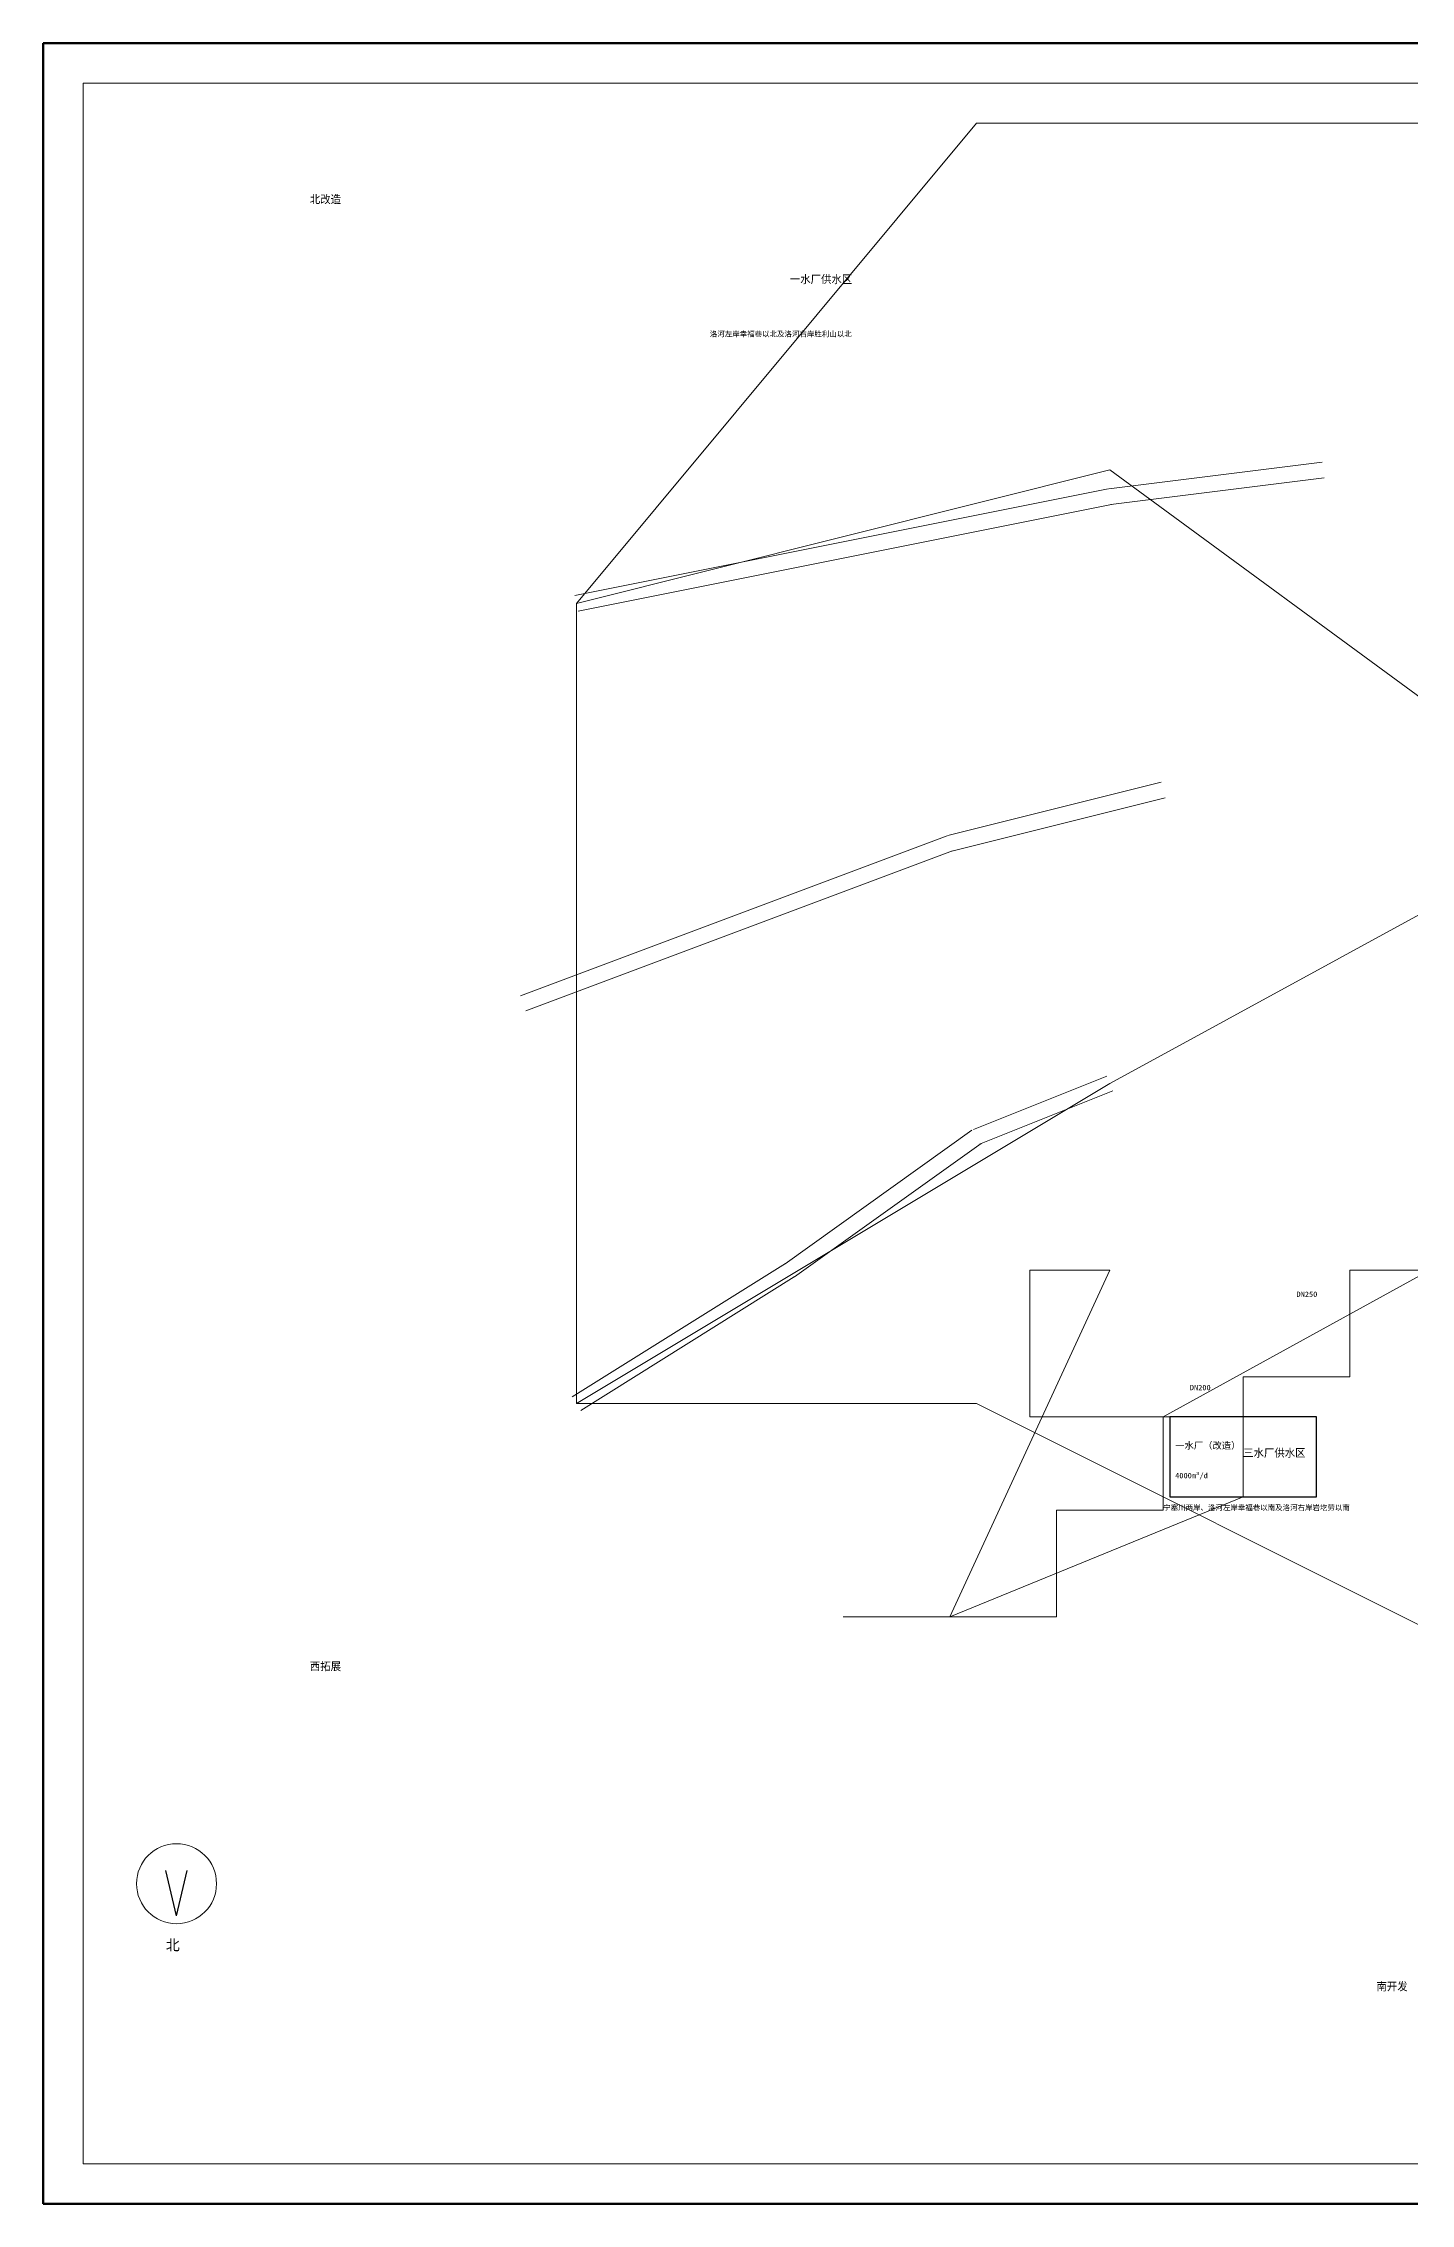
# Model space of a CAD drawing. Header units: millimetres. Extents: x 0 to 1160, y 0 to 810.
# Drawn here: x 0 to 513, y 0 to 810 of the extents above; entities that cross this region are included whole.
import ezdxf

# ---------------------------------------------------------------- set-up
doc = ezdxf.new("R2010")
doc.units = ezdxf.units.MM
for name, color, linetype in [('AREA', 7, 'Continuous'), ('FRAME', 7, 'Continuous'), ('PIPE1', 7, 'Continuous'), ('PLANT', 7, 'Continuous'), ('RIVER', 7, 'Continuous')]:
    doc.layers.add(name, color=color, linetype=linetype)

msp = doc.modelspace()

# ---------------------------------------------------------------- linework, layer by layer
at = {"layer": 'AREA', "color": 7, "lineweight": 13}
for p, q in [((200, 600), (350, 780)), ((350, 780), (550, 780)), ((200, 600), (400, 650)), ((400, 650), (550, 540)), ((200, 300), (200, 600)), ((200, 300), (200, 600)), ((620, 540), (400, 420)), ((400, 420), (200, 300)), ((350, 300), (200, 300)), ((550, 200), (350, 300))]:
    msp.add_line(p, q, dxfattribs=at)
at = {"layer": 'FRAME', "color": 7, "lineweight": 50}
for p, q in [((1160, 810), (0, 810)), ((0, 810), (0, 0)), ((0, 0), (1160, 0))]:
    msp.add_line(p, q, dxfattribs=at)
at = {"layer": 'FRAME', "color": 7, "lineweight": 13}
for p, q in [((1145, 795), (15, 795)), ((15, 795), (15, 15)), ((15, 15), (1145, 15))]:
    msp.add_line(p, q, dxfattribs=at)
at = {"layer": 'FRAME', "color": 7, "lineweight": 25}
for q in [(46, 125), (54, 125)]:
    msp.add_line((50, 108), q, dxfattribs=at)
at = {"layer": 'FRAME', "color": 7, "lineweight": 13}
msp.add_circle((50, 120), 15, dxfattribs=at)
at = {"layer": 'PIPE1', "color": 7, "lineweight": 13}
for p, q in [((400, 350), (340, 220)), ((370, 295), (370, 350)), ((370, 350), (400, 350)), ((520, 350), (420, 295)), ((490, 310), (490, 350)), ((490, 350), (520, 350)), ((450, 265), (450, 310)), ((450, 310), (490, 310)), ((420, 295), (370, 295)), ((450, 295), (420, 295)), ((420, 295), (420, 260)), ((340, 220), (450, 265)), ((420, 260), (380, 260)), ((380, 260), (380, 220)), ((340, 220), (300, 220)), ((380, 220), (340, 220))]:
    msp.add_line(p, q, dxfattribs=at)
at = {"layer": 'PLANT', "color": 7, "lineweight": 25}
msp.add_lwpolyline([(422.5, 265), (477.5, 265), (477.5, 295), (422.5, 295), (422.5, 265)], dxfattribs=at)
at = {"layer": 'RIVER', "color": 7, "lineweight": 13}
for p, q in [((399.63, 642.98), (479.63, 652.98)), ((299.41, 622.94), (399.41, 642.94)), ((400.37, 637.02), (480.37, 647.02)), ((300.59, 617.06), (400.59, 637.06)), ((199.41, 602.94), (299.41, 622.94)), ((200.59, 597.06), (300.59, 617.06)), ((339.27, 512.91), (419.27, 532.91)), ((340.73, 507.09), (420.73, 527.09)), ((258.95, 482.81), (338.95, 512.81)), ((261.05, 477.19), (341.05, 507.19)), ((178.95, 452.81), (258.95, 482.81)), ((181.05, 447.19), (261.05, 477.19)), ((348.89, 402.79), (398.89, 422.79)), ((351.11, 397.21), (401.11, 417.21)), ((278.26, 352.44), (348.26, 402.44)), ((281.74, 347.56), (351.74, 397.56)), ((198.41, 302.54), (278.41, 352.54)), ((201.59, 297.46), (281.59, 347.46))]:
    msp.add_line(p, q, dxfattribs=at)

# ---------------------------------------------------------------- texts
for s, height, p in [('北改造', 3, (100, 750)), ('一水厂供水区', 3, (280, 720)), ('洛河左岸幸福巷以北及洛河右岸胜利山以北', 2, (250, 700)), ('DN250', 2, (470, 340)), ('DN200', 2, (430, 305)), ('一水厂（改造）', 2.5, (424.5, 283)), ('三水厂供水区', 3, (450, 280)), ('4000m³/d', 2, (424.5, 272)), ('宁塞川两岸、洛河左岸幸福巷以南及洛河右岸岩圪劳以南', 2, (420, 260)), ('西拓展', 3, (100, 200)), ('北', 4, (46, 95)), ('南开发', 3, (500, 80))]:
    msp.add_text(s, height=height).set_placement(p)

doc.saveas('drawing.dxf')
